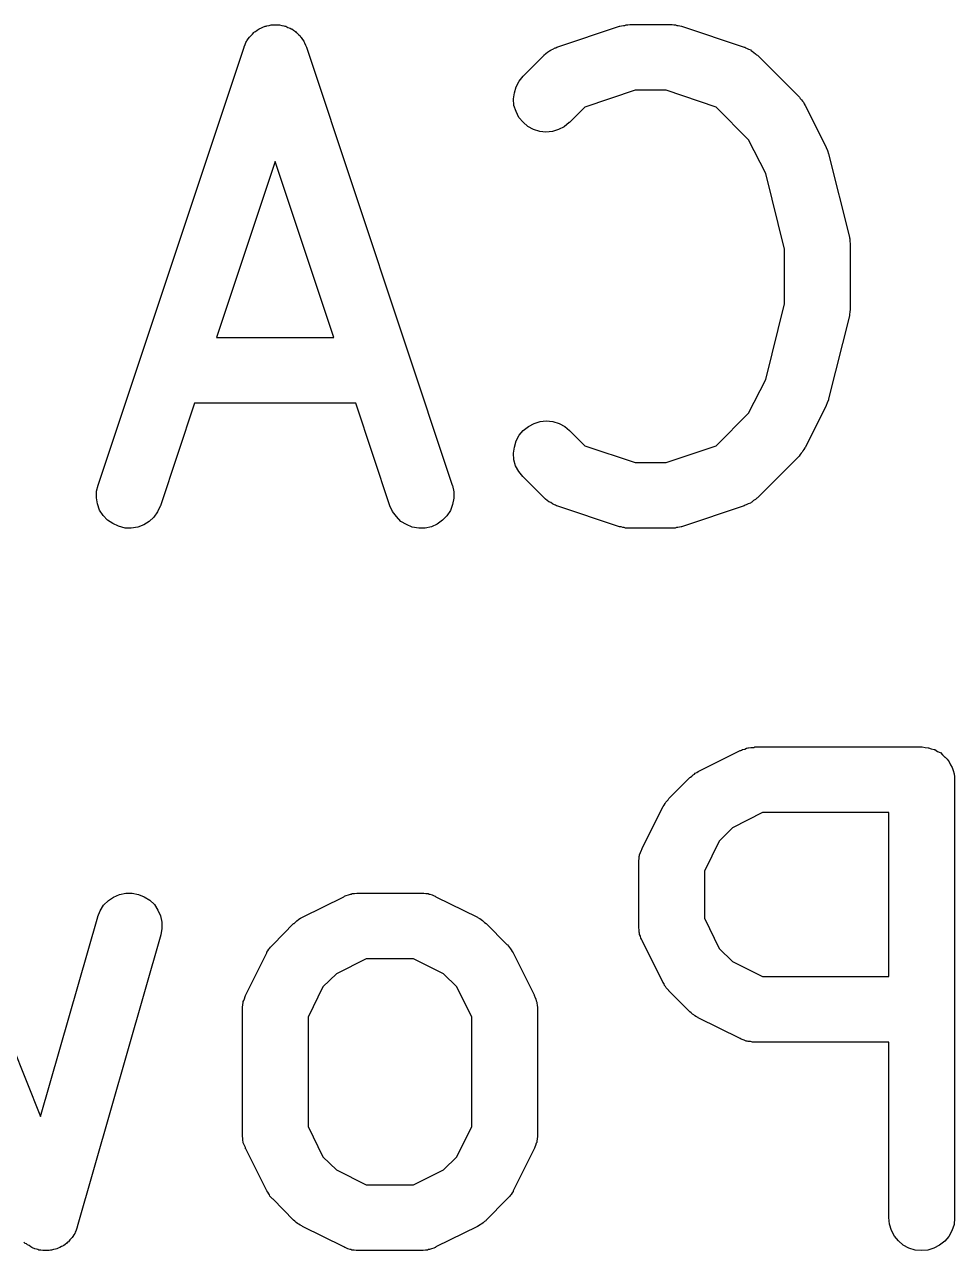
# Model space of a CAD drawing. Extents: x 128.5 to 185.2, y -118.7 to -64.4.
# Drawn here: x 167.567 to 169.691, y -105.746 to -102.946 of the extents above; entities that cross this region are included whole.
import ezdxf

# ---------------------------------------------------------------- set-up
doc = ezdxf.new("R2010")
doc.units = 0
doc.layers.add('BLACK', color=7, linetype='CONTINUOUS')

msp = doc.modelspace()

# ---------------------------------------------------------------- linework, layer by layer
at = {"layer": 'BLACK', "linetype": 'CONTINUOUS'}
for p, q in [((168.103, -102.956), (168.105, -102.955)), ((168.105, -102.955), (168.107, -102.954)), ((168.107, -102.954), (168.112, -102.952)), ((168.112, -102.952), (168.117, -102.95)), ((168.117, -102.95), (168.119, -102.95)), ((168.119, -102.95), (168.121, -102.949)), ((168.121, -102.949), (168.126, -102.948)), ((168.126, -102.948), (168.131, -102.947)), ((168.131, -102.947), (168.133, -102.947)), ((168.133, -102.947), (168.135, -102.947)), ((168.135, -102.947), (168.141, -102.947)), ((168.141, -102.947), (168.146, -102.947)), ((168.146, -102.947), (168.148, -102.947)), ((168.148, -102.947), (168.15, -102.947)), ((168.15, -102.947), (168.155, -102.948)), ((168.155, -102.948), (168.16, -102.949)), ((168.16, -102.949), (168.162, -102.95)), ((168.162, -102.95), (168.164, -102.95)), ((168.164, -102.95), (168.169, -102.953)), ((168.169, -102.953), (168.174, -102.954)), ((168.174, -102.954), (168.176, -102.956)), ((168.783, -102.998), (168.926, -102.95)), ((168.926, -102.95), (168.927, -102.95)), ((168.927, -102.95), (168.931, -102.949)), ((168.931, -102.949), (168.935, -102.948)), ((168.935, -102.948), (168.938, -102.948)), ((168.938, -102.948), (168.941, -102.947)), ((168.941, -102.947), (168.945, -102.947)), ((168.945, -102.947), (168.95, -102.946)), ((168.95, -102.946), (169.045, -102.946)), ((169.045, -102.946), (169.046, -102.946)), ((169.046, -102.946), (169.05, -102.947)), ((169.05, -102.947), (169.054, -102.947)), ((169.054, -102.947), (169.057, -102.948)), ((169.057, -102.948), (169.06, -102.948)), ((169.06, -102.948), (169.064, -102.949)), ((169.064, -102.949), (169.068, -102.95)), ((169.068, -102.95), (169.211, -102.998)), ((168.074, -102.985), (168.075, -102.983)), ((168.075, -102.983), (168.078, -102.979)), ((168.078, -102.979), (168.081, -102.975)), ((168.081, -102.975), (168.083, -102.973)), ((168.083, -102.973), (168.084, -102.972)), ((168.084, -102.972), (168.088, -102.968)), ((168.088, -102.968), (168.091, -102.964)), ((168.091, -102.964), (168.093, -102.963)), ((168.093, -102.963), (168.095, -102.962)), ((168.095, -102.962), (168.099, -102.959)), ((168.099, -102.959), (168.103, -102.956)), ((168.176, -102.956), (168.178, -102.956)), ((168.178, -102.956), (168.182, -102.959)), ((168.182, -102.959), (168.186, -102.962)), ((168.186, -102.962), (168.188, -102.964)), ((168.188, -102.964), (168.189, -102.965)), ((168.189, -102.965), (168.193, -102.969)), ((168.193, -102.969), (168.197, -102.972)), ((168.197, -102.972), (168.198, -102.974)), ((168.198, -102.974), (168.199, -102.976)), ((168.199, -102.976), (168.202, -102.98)), ((168.202, -102.98), (168.205, -102.984)), ((167.736, -103.998), (168.069, -102.998)), ((168.069, -102.997), (168.071, -102.992)), ((168.069, -102.998), (168.069, -102.997)), ((168.071, -102.992), (168.073, -102.987)), ((168.073, -102.987), (168.074, -102.985)), ((168.205, -102.984), (168.206, -102.986)), ((168.206, -102.986), (168.207, -102.988)), ((168.207, -102.988), (168.209, -102.993)), ((168.209, -102.993), (168.211, -102.998)), ((168.211, -102.998), (168.544, -103.998)), ((168.758, -103.012), (168.762, -103.009)), ((168.762, -103.009), (168.766, -103.006)), ((168.766, -103.006), (168.768, -103.005)), ((168.768, -103.005), (168.77, -103.004)), ((168.77, -103.004), (168.774, -103.002)), ((168.774, -103.002), (168.779, -102.999)), ((168.779, -102.999), (168.781, -102.999)), ((168.781, -102.999), (168.783, -102.998)), ((169.211, -102.998), (169.212, -102.998)), ((169.212, -102.998), (169.214, -102.999)), ((169.214, -102.999), (169.216, -103)), ((169.216, -103), (169.221, -103.002)), ((169.221, -103.002), (169.226, -103.004)), ((169.226, -103.004), (169.227, -103.006)), ((169.227, -103.006), (169.229, -103.007)), ((169.229, -103.007), (169.233, -103.01)), ((169.233, -103.01), (169.237, -103.013)), ((168.706, -103.064), (168.754, -103.016)), ((168.754, -103.015), (168.756, -103.014)), ((168.754, -103.016), (168.754, -103.015)), ((168.756, -103.014), (168.758, -103.012)), ((169.237, -103.013), (169.239, -103.015)), ((169.239, -103.015), (169.241, -103.016)), ((169.241, -103.016), (169.336, -103.111)), ((168.697, -103.075), (168.706, -103.064)), ((168.686, -103.102), (168.69, -103.088)), ((168.69, -103.088), (168.697, -103.075)), ((168.684, -103.116), (168.686, -103.102)), ((168.685, -103.131), (168.684, -103.116)), ((168.962, -103.096), (168.847, -103.135)), ((169.033, -103.096), (168.962, -103.096)), ((169.147, -103.135), (169.033, -103.096)), ((169.336, -103.111), (169.337, -103.112)), ((169.337, -103.112), (169.339, -103.115)), ((169.339, -103.115), (169.342, -103.118)), ((169.342, -103.118), (169.344, -103.121)), ((169.344, -103.121), (169.346, -103.123)), ((169.346, -103.123), (169.348, -103.127)), ((168.69, -103.145), (168.685, -103.131)), ((168.696, -103.158), (168.69, -103.145)), ((168.847, -103.135), (168.812, -103.17)), ((169.221, -103.209), (169.147, -103.135)), ((169.348, -103.127), (169.35, -103.131)), ((169.35, -103.131), (169.398, -103.226)), ((168.706, -103.169), (168.696, -103.158)), ((168.717, -103.179), (168.706, -103.169)), ((168.73, -103.186), (168.717, -103.179)), ((168.811, -103.17), (168.8, -103.18)), ((168.812, -103.17), (168.811, -103.17)), ((168.744, -103.19), (168.73, -103.186)), ((168.758, -103.192), (168.744, -103.19)), ((168.773, -103.19), (168.758, -103.192)), ((168.787, -103.186), (168.773, -103.19)), ((168.8, -103.18), (168.787, -103.186)), ((169.26, -103.286), (169.221, -103.209)), ((169.398, -103.226), (169.398, -103.227)), ((169.398, -103.227), (169.398, -103.227)), ((169.398, -103.227), (169.398, -103.227)), ((169.398, -103.227), (169.401, -103.234)), ((169.401, -103.234), (169.403, -103.241)), ((168.14, -103.259), (168.006, -103.661)), ((168.274, -103.661), (168.14, -103.259)), ((169.403, -103.241), (169.403, -103.241)), ((169.403, -103.241), (169.403, -103.241)), ((169.403, -103.241), (169.451, -103.432)), ((169.303, -103.459), (169.26, -103.286)), ((169.303, -103.584), (169.303, -103.459)), ((169.451, -103.432), (169.451, -103.433)), ((169.451, -103.433), (169.451, -103.434)), ((169.451, -103.434), (169.452, -103.435)), ((169.452, -103.435), (169.452, -103.441)), ((169.452, -103.441), (169.453, -103.447)), ((169.453, -103.447), (169.453, -103.449)), ((169.453, -103.449), (169.453, -103.45)), ((169.453, -103.45), (169.453, -103.593)), ((169.26, -103.757), (169.303, -103.584)), ((169.453, -103.597), (169.452, -103.602)), ((169.453, -103.593), (169.453, -103.594)), ((169.453, -103.594), (169.453, -103.595)), ((169.453, -103.595), (169.453, -103.597)), ((169.451, -103.611), (169.403, -103.801)), ((169.452, -103.602), (169.451, -103.608)), ((169.451, -103.608), (169.451, -103.61)), ((169.451, -103.61), (169.451, -103.611)), ((168.006, -103.661), (168.274, -103.661)), ((169.221, -103.834), (169.26, -103.757)), ((167.956, -103.811), (167.878, -104.045)), ((168.324, -103.811), (167.956, -103.811)), ((168.402, -104.045), (168.324, -103.811)), ((169.398, -103.817), (169.35, -103.912)), ((169.4, -103.81), (169.398, -103.816)), ((169.398, -103.816), (169.398, -103.817)), ((169.398, -103.817), (169.398, -103.817)), ((169.403, -103.803), (169.4, -103.81)), ((169.403, -103.801), (169.403, -103.802)), ((169.403, -103.802), (169.403, -103.803)), ((169.403, -103.803), (169.403, -103.803)), ((168.745, -103.853), (168.759, -103.851)), ((168.759, -103.851), (168.774, -103.853)), ((169.147, -103.908), (169.221, -103.834)), ((168.697, -103.884), (168.706, -103.873)), ((168.706, -103.873), (168.718, -103.864)), ((168.718, -103.864), (168.731, -103.857)), ((168.731, -103.857), (168.745, -103.853)), ((168.774, -103.853), (168.788, -103.857)), ((168.788, -103.857), (168.801, -103.864)), ((168.801, -103.864), (168.812, -103.873)), ((168.812, -103.873), (168.847, -103.908)), ((168.686, -103.911), (168.69, -103.897)), ((168.69, -103.897), (168.697, -103.884)), ((168.684, -103.925), (168.686, -103.911)), ((168.685, -103.94), (168.684, -103.925)), ((168.847, -103.908), (168.962, -103.946)), ((169.033, -103.946), (169.147, -103.908)), ((169.336, -103.932), (169.241, -104.027)), ((169.339, -103.928), (169.336, -103.932)), ((169.341, -103.925), (169.339, -103.928)), ((169.343, -103.923), (169.341, -103.925)), ((169.345, -103.92), (169.343, -103.923)), ((169.347, -103.917), (169.345, -103.92)), ((169.349, -103.913), (169.347, -103.917)), ((169.35, -103.912), (169.349, -103.913)), ((168.689, -103.954), (168.685, -103.94)), ((168.696, -103.967), (168.689, -103.954)), ((168.962, -103.946), (169.033, -103.946)), ((168.705, -103.978), (168.696, -103.967)), ((168.706, -103.979), (168.705, -103.978)), ((168.754, -104.027), (168.706, -103.979)), ((167.732, -104.012), (167.736, -103.998)), ((167.732, -104.027), (167.732, -104.012)), ((168.544, -103.998), (168.545, -103.999)), ((168.545, -103.999), (168.548, -104.013)), ((168.548, -104.013), (168.548, -104.028)), ((167.734, -104.041), (167.732, -104.027)), ((167.739, -104.055), (167.734, -104.041)), ((167.877, -104.046), (167.871, -104.059)), ((167.878, -104.045), (167.877, -104.046)), ((168.408, -104.058), (168.402, -104.045)), ((168.545, -104.042), (168.54, -104.056)), ((168.548, -104.028), (168.545, -104.042)), ((168.755, -104.028), (168.754, -104.027)), ((168.757, -104.03), (168.755, -104.028)), ((168.761, -104.033), (168.757, -104.03)), ((168.765, -104.036), (168.761, -104.033)), ((168.767, -104.037), (168.765, -104.036)), ((168.769, -104.038), (168.767, -104.037)), ((168.773, -104.041), (168.769, -104.038)), ((168.778, -104.043), (168.773, -104.041)), ((168.78, -104.044), (168.778, -104.043)), ((168.782, -104.045), (168.78, -104.044)), ((168.783, -104.045), (168.782, -104.045)), ((168.926, -104.093), (168.783, -104.045)), ((169.211, -104.045), (169.068, -104.093)), ((169.213, -104.044), (169.211, -104.045)), ((169.215, -104.043), (169.213, -104.044)), ((169.22, -104.041), (169.215, -104.043)), ((169.225, -104.039), (169.22, -104.041)), ((169.227, -104.038), (169.225, -104.039)), ((169.228, -104.037), (169.227, -104.038)), ((169.232, -104.033), (169.228, -104.037)), ((169.237, -104.031), (169.232, -104.033)), ((169.238, -104.029), (169.237, -104.031)), ((169.24, -104.028), (169.238, -104.029)), ((169.241, -104.027), (169.24, -104.028)), ((167.747, -104.067), (167.739, -104.055)), ((167.757, -104.078), (167.747, -104.067)), ((167.863, -104.071), (167.852, -104.081)), ((167.871, -104.059), (167.863, -104.071)), ((168.417, -104.07), (168.408, -104.058)), ((168.427, -104.081), (168.417, -104.07)), ((168.532, -104.068), (168.522, -104.078)), ((168.54, -104.056), (168.532, -104.068)), ((167.769, -104.086), (167.757, -104.078)), ((167.782, -104.092), (167.769, -104.086)), ((167.797, -104.096), (167.782, -104.092)), ((167.811, -104.096), (167.797, -104.096)), ((167.826, -104.094), (167.811, -104.096)), ((167.84, -104.089), (167.826, -104.094)), ((167.852, -104.081), (167.84, -104.089)), ((168.44, -104.088), (168.427, -104.081)), ((168.453, -104.094), (168.44, -104.088)), ((168.468, -104.096), (168.453, -104.094)), ((168.482, -104.096), (168.468, -104.096)), ((168.497, -104.093), (168.482, -104.096)), ((168.51, -104.087), (168.497, -104.093)), ((168.522, -104.078), (168.51, -104.087)), ((168.93, -104.093), (168.926, -104.093)), ((168.934, -104.095), (168.93, -104.093)), ((168.937, -104.095), (168.934, -104.095)), ((168.94, -104.096), (168.937, -104.095)), ((168.944, -104.096), (168.94, -104.096)), ((168.948, -104.096), (168.944, -104.096)), ((168.95, -104.096), (168.948, -104.096)), ((169.045, -104.096), (168.95, -104.096)), ((169.049, -104.096), (169.045, -104.096)), ((169.053, -104.096), (169.049, -104.096)), ((169.056, -104.095), (169.053, -104.096)), ((169.059, -104.095), (169.056, -104.095)), ((169.063, -104.094), (169.059, -104.095)), ((169.067, -104.093), (169.063, -104.094)), ((169.068, -104.093), (169.067, -104.093)), ((169.106, -104.652), (169.202, -104.604)), ((169.202, -104.604), (169.203, -104.604)), ((169.203, -104.604), (169.205, -104.603)), ((169.205, -104.603), (169.207, -104.602)), ((169.207, -104.602), (169.212, -104.601)), ((169.212, -104.601), (169.216, -104.599)), ((169.216, -104.599), (169.219, -104.598)), ((169.219, -104.598), (169.221, -104.598)), ((169.221, -104.598), (169.226, -104.597)), ((169.226, -104.597), (169.231, -104.597)), ((169.231, -104.597), (169.233, -104.597)), ((169.233, -104.597), (169.235, -104.596)), ((169.235, -104.596), (169.616, -104.596)), ((169.616, -104.596), (169.617, -104.596)), ((169.617, -104.596), (169.617, -104.596)), ((169.617, -104.596), (169.617, -104.596)), ((169.617, -104.596), (169.617, -104.596)), ((169.617, -104.596), (169.624, -104.597)), ((169.624, -104.597), (169.631, -104.598)), ((169.631, -104.598), (169.632, -104.598)), ((169.632, -104.598), (169.632, -104.598)), ((169.632, -104.598), (169.638, -104.6)), ((169.638, -104.6), (169.645, -104.602)), ((169.645, -104.602), (169.645, -104.602)), ((169.645, -104.602), (169.646, -104.602)), ((169.646, -104.602), (169.652, -104.606)), ((169.652, -104.606), (169.658, -104.609)), ((169.658, -104.609), (169.658, -104.609)), ((169.658, -104.609), (169.659, -104.609)), ((169.659, -104.609), (169.664, -104.614)), ((169.664, -104.614), (169.669, -104.619)), ((169.669, -104.619), (169.67, -104.619)), ((169.67, -104.619), (169.67, -104.619)), ((169.67, -104.619), (169.674, -104.624)), ((169.674, -104.624), (169.679, -104.63)), ((169.679, -104.63), (169.679, -104.63)), ((169.679, -104.63), (169.679, -104.63)), ((169.679, -104.63), (169.682, -104.637)), ((169.088, -104.665), (169.091, -104.663)), ((169.091, -104.663), (169.094, -104.66)), ((169.094, -104.66), (169.097, -104.658)), ((169.097, -104.658), (169.099, -104.656)), ((169.099, -104.656), (169.103, -104.654)), ((169.103, -104.654), (169.106, -104.652)), ((169.682, -104.637), (169.686, -104.643)), ((169.686, -104.643), (169.686, -104.643)), ((169.686, -104.643), (169.686, -104.643)), ((169.686, -104.643), (169.688, -104.65)), ((169.688, -104.65), (169.69, -104.657)), ((169.69, -104.657), (169.69, -104.657)), ((169.69, -104.657), (169.69, -104.657)), ((169.69, -104.657), (169.691, -104.664)), ((169.039, -104.714), (169.087, -104.666)), ((169.087, -104.666), (169.088, -104.665)), ((169.691, -104.664), (169.691, -104.671)), ((169.691, -104.671), (169.691, -105.671)), ((169.034, -104.72), (169.037, -104.717)), ((169.037, -104.717), (169.039, -104.714)), ((168.978, -104.828), (169.025, -104.733)), ((169.025, -104.733), (169.026, -104.732)), ((169.026, -104.732), (169.028, -104.729)), ((169.028, -104.729), (169.03, -104.725)), ((169.03, -104.725), (169.032, -104.722)), ((169.032, -104.722), (169.034, -104.72)), ((169.253, -104.746), (169.184, -104.781)), ((169.541, -104.746), (169.253, -104.746)), ((169.541, -105.12), (169.541, -104.746)), ((169.184, -104.781), (169.154, -104.811)), ((168.976, -104.832), (168.977, -104.83)), ((168.977, -104.83), (168.978, -104.828)), ((169.154, -104.811), (169.12, -104.88)), ((168.97, -104.856), (168.971, -104.851)), ((168.97, -104.859), (168.97, -104.856)), ((168.97, -104.861), (168.97, -104.859)), ((168.971, -104.846), (168.972, -104.844)), ((168.971, -104.851), (168.971, -104.846)), ((168.972, -104.842), (168.974, -104.837)), ((168.972, -104.844), (168.972, -104.842)), ((168.974, -104.837), (168.976, -104.832)), ((168.97, -104.862), (168.97, -104.861)), ((168.97, -105.005), (168.97, -104.862)), ((169.12, -104.88), (169.12, -104.987)), ((167.759, -104.947), (167.771, -104.939)), ((167.771, -104.939), (167.784, -104.933)), ((167.784, -104.933), (167.799, -104.93)), ((167.799, -104.93), (167.813, -104.93)), ((167.813, -104.93), (167.828, -104.933)), ((167.828, -104.933), (167.841, -104.938)), ((167.841, -104.938), (167.854, -104.946)), ((168.202, -104.985), (168.297, -104.938)), ((168.297, -104.938), (168.298, -104.937)), ((168.298, -104.937), (168.3, -104.936)), ((168.3, -104.936), (168.302, -104.935)), ((168.302, -104.935), (168.307, -104.934)), ((168.307, -104.934), (168.312, -104.932)), ((168.312, -104.932), (168.314, -104.932)), ((168.314, -104.932), (168.316, -104.931)), ((168.316, -104.931), (168.321, -104.931)), ((168.321, -104.931), (168.326, -104.93)), ((168.326, -104.93), (168.328, -104.93)), ((168.328, -104.93), (168.33, -104.93)), ((168.33, -104.93), (168.473, -104.93)), ((168.473, -104.93), (168.474, -104.93)), ((168.474, -104.93), (168.477, -104.93)), ((168.477, -104.93), (168.479, -104.93)), ((168.479, -104.93), (168.484, -104.931)), ((168.484, -104.931), (168.489, -104.931)), ((168.489, -104.931), (168.491, -104.932)), ((168.491, -104.932), (168.493, -104.932)), ((168.493, -104.932), (168.498, -104.934)), ((168.498, -104.934), (168.503, -104.936)), ((168.503, -104.936), (168.505, -104.937)), ((168.505, -104.937), (168.507, -104.938)), ((168.507, -104.938), (168.602, -104.985)), ((167.735, -104.983), (167.74, -104.97)), ((167.74, -104.97), (167.748, -104.957)), ((167.748, -104.957), (167.759, -104.947)), ((167.854, -104.946), (167.864, -104.956)), ((167.864, -104.956), (167.872, -104.969)), ((167.872, -104.969), (167.878, -104.982)), ((167.604, -105.44), (167.735, -104.984)), ((167.735, -104.984), (167.735, -104.983)), ((167.878, -104.982), (167.881, -104.996)), ((167.881, -104.996), (167.881, -105.011)), ((168.135, -105.047), (168.182, -104.999)), ((168.182, -104.999), (168.183, -104.999)), ((168.183, -104.999), (168.186, -104.996)), ((168.186, -104.996), (168.189, -104.993)), ((168.189, -104.993), (168.192, -104.991)), ((168.192, -104.991), (168.194, -104.989)), ((168.194, -104.989), (168.198, -104.987)), ((168.198, -104.987), (168.202, -104.985)), ((168.602, -104.985), (168.603, -104.986)), ((168.603, -104.986), (168.607, -104.988)), ((168.607, -104.988), (168.61, -104.99)), ((168.61, -104.99), (168.613, -104.992)), ((168.613, -104.992), (168.615, -104.994)), ((168.615, -104.994), (168.618, -104.997)), ((168.618, -104.997), (168.622, -104.999)), ((168.622, -104.999), (168.669, -105.047)), ((169.12, -104.987), (169.154, -105.056)), ((167.879, -105.025), (167.688, -105.692)), ((167.881, -105.011), (167.879, -105.025)), ((168.97, -105.007), (168.97, -105.005)), ((168.97, -105.009), (168.97, -105.007)), ((168.971, -105.014), (168.97, -105.009)), ((168.971, -105.019), (168.971, -105.014)), ((168.972, -105.021), (168.971, -105.019)), ((168.972, -105.024), (168.972, -105.021)), ((168.974, -105.028), (168.972, -105.024)), ((168.127, -105.056), (168.129, -105.053)), ((168.129, -105.053), (168.132, -105.05)), ((168.132, -105.05), (168.135, -105.047)), ((168.669, -105.047), (168.67, -105.048)), ((168.67, -105.048), (168.673, -105.051)), ((168.673, -105.051), (168.675, -105.054)), ((168.675, -105.054), (168.677, -105.057)), ((168.975, -105.033), (168.974, -105.028)), ((168.976, -105.035), (168.975, -105.033)), ((168.977, -105.037), (168.976, -105.035)), ((168.978, -105.038), (168.977, -105.037)), ((169.025, -105.133), (168.978, -105.038)), ((168.073, -105.162), (168.121, -105.066)), ((168.121, -105.065), (168.123, -105.062)), ((168.121, -105.066), (168.121, -105.065)), ((168.123, -105.062), (168.125, -105.058)), ((168.125, -105.058), (168.127, -105.056)), ((168.348, -105.08), (168.28, -105.114)), ((168.456, -105.08), (168.348, -105.08)), ((168.524, -105.114), (168.456, -105.08)), ((168.677, -105.057), (168.679, -105.059)), ((168.679, -105.059), (168.681, -105.063)), ((168.681, -105.063), (168.683, -105.066)), ((168.683, -105.066), (168.731, -105.162)), ((169.154, -105.056), (169.184, -105.086)), ((169.184, -105.086), (169.253, -105.12)), ((168.28, -105.114), (168.249, -105.144)), ((168.555, -105.144), (168.524, -105.114)), ((169.028, -105.137), (169.025, -105.133)), ((169.029, -105.141), (169.028, -105.137)), ((169.253, -105.12), (169.541, -105.12)), ((167.495, -105.167), (167.604, -105.44)), ((168.07, -105.171), (168.071, -105.166)), ((168.071, -105.166), (168.072, -105.164)), ((168.072, -105.164), (168.073, -105.162)), ((168.249, -105.144), (168.215, -105.213)), ((168.589, -105.213), (168.555, -105.144)), ((168.731, -105.162), (168.731, -105.163)), ((168.731, -105.163), (168.732, -105.165)), ((168.732, -105.165), (168.733, -105.167)), ((168.733, -105.167), (168.735, -105.172)), ((169.031, -105.143), (169.029, -105.141)), ((169.033, -105.146), (169.031, -105.143)), ((169.036, -105.149), (169.033, -105.146)), ((169.039, -105.152), (169.036, -105.149)), ((169.039, -105.153), (169.039, -105.152)), ((169.087, -105.201), (169.039, -105.153)), ((168.065, -105.19), (168.066, -105.185)), ((168.065, -105.192), (168.065, -105.19)), ((168.065, -105.194), (168.065, -105.192)), ((168.065, -105.195), (168.065, -105.194)), ((168.065, -105.481), (168.065, -105.195)), ((168.066, -105.185), (168.067, -105.18)), ((168.067, -105.177), (168.068, -105.175)), ((168.067, -105.18), (168.067, -105.177)), ((168.068, -105.175), (168.07, -105.171)), ((168.735, -105.172), (168.736, -105.176)), ((168.736, -105.176), (168.737, -105.179)), ((168.737, -105.179), (168.737, -105.181)), ((168.737, -105.181), (168.738, -105.186)), ((168.738, -105.186), (168.739, -105.191)), ((168.739, -105.191), (168.739, -105.193)), ((168.739, -105.193), (168.739, -105.195)), ((168.739, -105.195), (168.739, -105.481)), ((168.215, -105.213), (168.215, -105.463)), ((168.589, -105.463), (168.589, -105.213)), ((169.09, -105.203), (169.087, -105.201)), ((169.093, -105.206), (169.09, -105.203)), ((169.096, -105.208), (169.093, -105.206)), ((169.098, -105.21), (169.096, -105.208)), ((169.102, -105.212), (169.098, -105.21)), ((169.106, -105.214), (169.102, -105.212)), ((169.106, -105.215), (169.106, -105.214)), ((169.202, -105.262), (169.106, -105.215)), ((169.204, -105.263), (169.202, -105.262)), ((169.206, -105.264), (169.204, -105.263)), ((169.211, -105.266), (169.206, -105.264)), ((169.215, -105.268), (169.211, -105.266)), ((169.218, -105.268), (169.215, -105.268)), ((169.22, -105.269), (169.218, -105.268)), ((169.225, -105.269), (169.22, -105.269)), ((169.23, -105.27), (169.225, -105.269)), ((169.232, -105.27), (169.23, -105.27)), ((169.234, -105.27), (169.232, -105.27)), ((169.235, -105.27), (169.234, -105.27)), ((169.541, -105.27), (169.235, -105.27)), ((169.541, -105.671), (169.541, -105.27)), ((168.215, -105.463), (168.249, -105.532)), ((168.555, -105.532), (168.589, -105.463)), ((168.065, -105.483), (168.065, -105.481)), ((168.065, -105.485), (168.065, -105.483)), ((168.066, -105.49), (168.065, -105.485)), ((168.066, -105.495), (168.066, -105.49)), ((168.067, -105.498), (168.066, -105.495)), ((168.067, -105.5), (168.067, -105.498)), ((168.069, -105.505), (168.067, -105.5)), ((168.736, -105.501), (168.734, -105.506)), ((168.737, -105.499), (168.736, -105.501)), ((168.738, -105.491), (168.737, -105.496)), ((168.737, -105.496), (168.737, -105.499)), ((168.739, -105.486), (168.738, -105.491)), ((168.739, -105.481), (168.739, -105.482)), ((168.739, -105.482), (168.739, -105.484)), ((168.739, -105.484), (168.739, -105.486)), ((168.071, -105.509), (168.069, -105.505)), ((168.072, -105.511), (168.071, -105.509)), ((168.072, -105.514), (168.072, -105.511)), ((168.073, -105.514), (168.072, -105.514)), ((168.121, -105.61), (168.073, -105.514)), ((168.731, -105.514), (168.683, -105.61)), ((168.732, -105.512), (168.731, -105.514)), ((168.733, -105.51), (168.732, -105.512)), ((168.734, -105.506), (168.733, -105.51)), ((168.249, -105.532), (168.28, -105.562)), ((168.524, -105.562), (168.555, -105.532)), ((168.28, -105.562), (168.348, -105.596)), ((168.456, -105.596), (168.524, -105.562)), ((168.123, -105.613), (168.121, -105.61)), ((168.125, -105.617), (168.123, -105.613)), ((168.348, -105.596), (168.456, -105.596)), ((168.681, -105.614), (168.679, -105.618)), ((168.683, -105.611), (168.681, -105.614)), ((168.683, -105.61), (168.683, -105.611)), ((168.127, -105.619), (168.125, -105.617)), ((168.128, -105.622), (168.127, -105.619)), ((168.131, -105.625), (168.128, -105.622)), ((168.134, -105.628), (168.131, -105.625)), ((168.135, -105.629), (168.134, -105.628)), ((168.182, -105.677), (168.135, -105.629)), ((168.669, -105.629), (168.622, -105.677)), ((168.672, -105.626), (168.669, -105.629)), ((168.675, -105.623), (168.672, -105.626)), ((168.677, -105.62), (168.675, -105.623)), ((168.679, -105.618), (168.677, -105.62)), ((169.543, -105.686), (169.541, -105.671)), ((169.691, -105.671), (169.691, -105.672)), ((167.686, -105.697), (167.685, -105.702)), ((167.688, -105.693), (167.686, -105.697)), ((167.688, -105.692), (167.688, -105.693)), ((168.185, -105.679), (168.182, -105.677)), ((168.188, -105.682), (168.185, -105.679)), ((168.191, -105.684), (168.188, -105.682)), ((168.194, -105.686), (168.191, -105.684)), ((168.197, -105.688), (168.194, -105.686)), ((168.201, -105.69), (168.197, -105.688)), ((168.202, -105.691), (168.201, -105.69)), ((168.297, -105.738), (168.202, -105.691)), ((168.602, -105.691), (168.507, -105.738)), ((168.606, -105.689), (168.602, -105.691)), ((168.609, -105.687), (168.606, -105.689)), ((168.612, -105.685), (168.609, -105.687)), ((168.615, -105.683), (168.612, -105.685)), ((168.618, -105.68), (168.615, -105.683)), ((168.621, -105.678), (168.618, -105.68)), ((168.622, -105.677), (168.621, -105.678)), ((169.547, -105.7), (169.543, -105.686)), ((169.69, -105.687), (169.685, -105.701)), ((169.691, -105.672), (169.69, -105.687)), ((167.569, -105.73), (167.566, -105.727)), ((167.666, -105.727), (167.664, -105.729)), ((167.668, -105.726), (167.666, -105.727)), ((167.671, -105.722), (167.668, -105.726)), ((167.674, -105.719), (167.671, -105.722)), ((167.676, -105.716), (167.674, -105.719)), ((167.678, -105.714), (167.676, -105.716)), ((167.68, -105.71), (167.678, -105.714)), ((167.682, -105.707), (167.68, -105.71)), ((167.683, -105.704), (167.682, -105.707)), ((167.685, -105.702), (167.683, -105.704)), ((169.554, -105.713), (169.547, -105.7)), ((169.563, -105.724), (169.554, -105.713)), ((169.574, -105.734), (169.563, -105.724)), ((169.669, -105.725), (169.657, -105.734)), ((169.678, -105.714), (169.669, -105.725)), ((169.685, -105.701), (169.678, -105.714)), ((167.572, -105.731), (167.569, -105.73)), ((167.574, -105.733), (167.572, -105.731)), ((167.578, -105.735), (167.574, -105.733)), ((167.582, -105.738), (167.578, -105.735)), ((167.584, -105.739), (167.582, -105.738)), ((167.586, -105.74), (167.584, -105.739)), ((167.591, -105.742), (167.586, -105.74)), ((167.595, -105.743), (167.591, -105.742)), ((167.598, -105.744), (167.595, -105.743)), ((167.6, -105.745), (167.598, -105.744)), ((167.605, -105.745), (167.6, -105.745)), ((167.609, -105.746), (167.605, -105.745)), ((167.612, -105.746), (167.609, -105.746)), ((167.615, -105.746), (167.612, -105.746)), ((167.619, -105.746), (167.615, -105.746)), ((167.624, -105.746), (167.619, -105.746)), ((167.627, -105.745), (167.624, -105.746)), ((167.629, -105.745), (167.627, -105.745)), ((167.634, -105.744), (167.629, -105.745)), ((167.638, -105.743), (167.634, -105.744)), ((167.641, -105.742), (167.638, -105.743)), ((167.644, -105.741), (167.641, -105.742)), ((167.648, -105.739), (167.644, -105.741)), ((167.652, -105.737), (167.648, -105.739)), ((167.654, -105.736), (167.652, -105.737)), ((167.657, -105.735), (167.654, -105.736)), ((167.66, -105.732), (167.657, -105.735)), ((167.664, -105.729), (167.66, -105.732)), ((168.299, -105.739), (168.297, -105.738)), ((168.301, -105.74), (168.299, -105.739)), ((168.306, -105.742), (168.301, -105.74)), ((168.311, -105.744), (168.306, -105.742)), ((168.313, -105.744), (168.311, -105.744)), ((168.315, -105.745), (168.313, -105.744)), ((168.32, -105.745), (168.315, -105.745)), ((168.325, -105.746), (168.32, -105.745)), ((168.327, -105.746), (168.325, -105.746)), ((168.329, -105.746), (168.327, -105.746)), ((168.33, -105.746), (168.329, -105.746)), ((168.473, -105.746), (168.33, -105.746)), ((168.476, -105.746), (168.473, -105.746)), ((168.478, -105.746), (168.476, -105.746)), ((168.483, -105.745), (168.478, -105.746)), ((168.488, -105.745), (168.483, -105.745)), ((168.49, -105.744), (168.488, -105.745)), ((168.492, -105.744), (168.49, -105.744)), ((168.497, -105.742), (168.492, -105.744)), ((168.502, -105.741), (168.497, -105.742)), ((168.504, -105.74), (168.502, -105.741)), ((168.506, -105.739), (168.504, -105.74)), ((168.507, -105.738), (168.506, -105.739)), ((169.587, -105.741), (169.574, -105.734)), ((169.601, -105.745), (169.587, -105.741)), ((169.616, -105.746), (169.601, -105.745)), ((169.63, -105.745), (169.616, -105.746)), ((169.644, -105.741), (169.63, -105.745)), ((169.657, -105.734), (169.644, -105.741))]:
    msp.add_line(p, q, dxfattribs=at)

doc.saveas('drawing.dxf')
